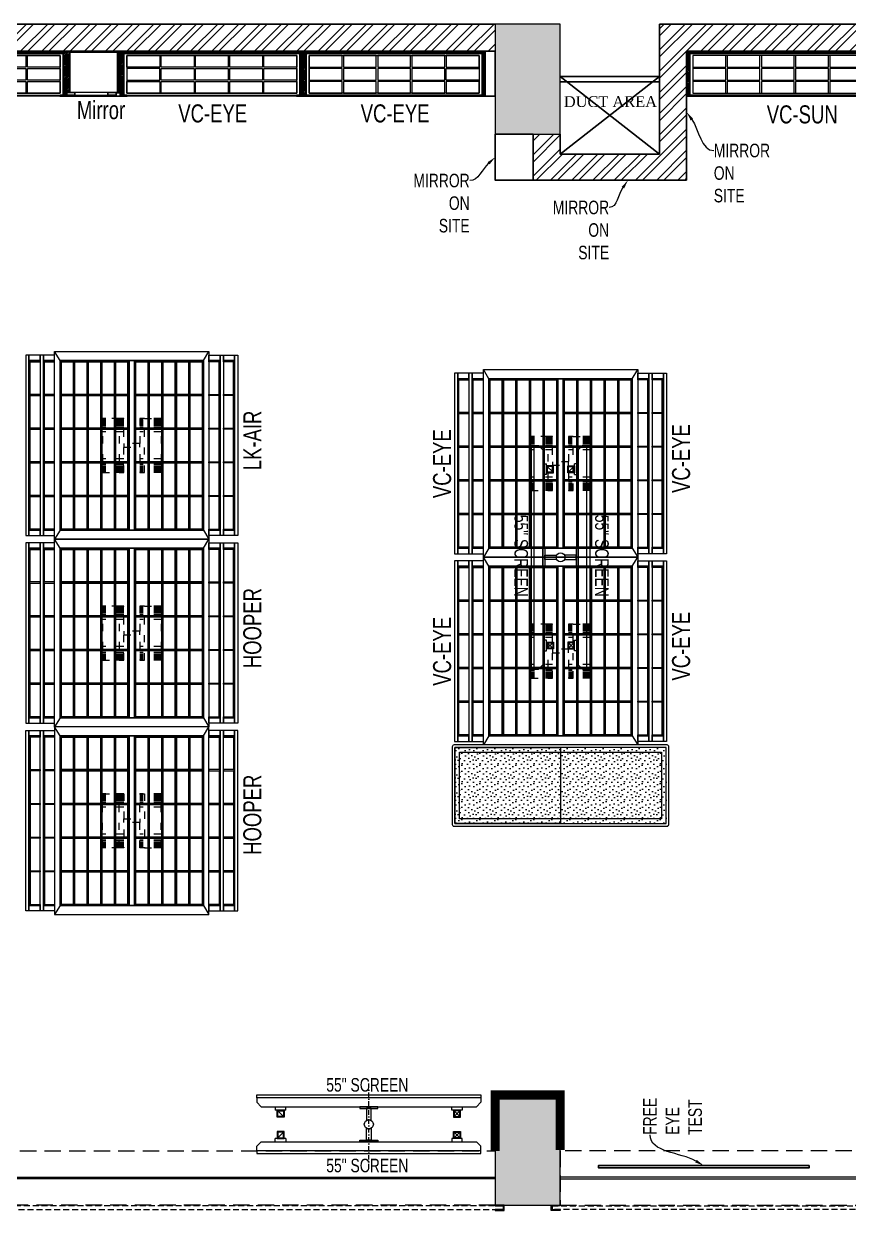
# Model space of a CAD drawing. Header units: feet. Extents: x 2660548 to 2676088, y -6058813 to -6047508.
# Drawn here: x 2666944 to 2671512, y -6054196 to -6047508 of the extents above; entities that cross this region are included whole.
import ezdxf
from ezdxf import colors
from ezdxf.entities.mleader import LeaderData, LeaderLine
from ezdxf.math import Vec2, Vec3

# ---------------------------------------------------------------- set-up
doc = ezdxf.new("R2010")
doc.units = ezdxf.units.FT
doc.header["$LTSCALE"] = 33
doc.header["$MEASUREMENT"] = 0
for name, pattern in [('a_p6_plan_L18$0$HIDDEN', [0.375, 0.25, -0.125]), ('ACAD_ISO03W100', [30, 12, -18]), ('DASHDOT2', [0.5, 0.25, -0.125, 0, -0.125]), ('HIDDEN2', [4.7625, 3.175, -1.5875]), ('HIDDENX2', [0.75, 0.5, -0.25])]:
    doc.linetypes.add(name, pattern=pattern)
for name, color, linetype, lineweight in [('A-shutter', 8, 'Continuous', 18), ('beam', 90, 'Continuous', 9), ('Column', 243, 'Continuous', 9), ('column hatch', 5, 'Continuous', 0), ('Glass-FrontGlazing', 150, 'Continuous', 20), ('LENS-DIM', 252, 'Continuous', 5), ('LENS-HATCH', 251, 'Continuous', 5), ('LENS-PARTITION', 21, 'Continuous', 25), ('LENS-TEXT', 31, 'Continuous', 5), ('LENS_DIMENSION', 193, 'Continuous', 0), ('LENS_TEXT', 31, 'Continuous', 5), ('LK-EQPMT', 3, 'Continuous', 18), ('LK-FF&E FLOOR', 1, 'Continuous', 9), ('LK-FF&E WALL', 1, 'Continuous', 9), ('LK-IT', 3, 'Continuous', 18), ('LK-MIRROR', 133, 'Continuous', 13), ('LN-ELEVATION-1', 81, 'Continuous', 25), ('LN-ELEVATION-2', 103, 'Continuous', 20), ('LN-ELEVATION-3', 125, 'Continuous', 18), ('LN-ELEVATION-4', 145, 'Continuous', 13), ('LN-ELEVATION-5', 167, 'Continuous', 5), ('LN-HATCH', 251, 'Continuous', 0), ('PLANO-TXT', 252, 'Continuous', 5), ('rolling shutter', 1, 'Continuous', 5)]:
    doc.layers.add(name, color=color, linetype=linetype, lineweight=lineweight)
doc.layers.add('A-WALL', color=1, linetype='Continuous')
doc.styles.add('LK TXT', font='GILC____.TTF', dxfattribs={"height": 100})
doc.styles.get("Standard").update_dxf_attribs({"font": 'GILC____.TTF'})
pattern_1 = [(45, (7858054.0837, 3504049.203), (-4.4901280605, 4.4901280605), [])]
pattern_2 = [(45, (7858558.917, 3503823.203), (-4.4901280605, 4.4901280605), [])]

# ---------------------------------------------------------------- blocks, each defined once
blk = doc.blocks.new('VC HD 1200')
at = {"layer": 'LN-HATCH', "ltscale": 0.5}
h = blk.add_hatch(dxfattribs=at)
h.set_pattern_fill('ANSI31', color=256, scale=2)
h.set_pattern_definition([(45, (3760859.753, 1795248.936), (-4.490128061, 4.490128061), [])])
h.paths.add_polyline_path([(-1200, 250), (-1200, 60), (-1194, 60), (-1194, 50), (-1200, 50), (-1200, 6), (-1182, 6), (-1182, 250)])
h = blk.add_hatch(dxfattribs=at)
h.set_pattern_fill('ANSI31', color=256, scale=2)
h.set_pattern_definition(pattern_1)
h.paths.add_polyline_path([(0, 250), (0, 60), (-6, 60), (-6, 50), (0, 50), (0, 6), (-18, 6), (-18, 250)])
h = blk.add_hatch(dxfattribs=at)
h.set_pattern_fill('ANSI31', color=256, scale=2)
h.set_pattern_definition([(45, (7858047.0837, 3504049.203), (-4.4901280605, 4.4901280605), [])])
h.paths.add_polyline_path([(-1165, 6), (-1165, 0), (-1200, 0), (-1200, 6)])
h = blk.add_hatch(dxfattribs=at)
h.set_pattern_fill('ANSI31', color=256, scale=2)
h.set_pattern_definition(pattern_1)
h.paths.add_polyline_path([(-28, 6), (-28, 0), (0, 0), (0, 6)])
at = {"layer": 'LN-ELEVATION-1', "ltscale": 0.5}
for points in [[(-1200, 250), (-1200, 60), (-1194, 60), (-1194, 50), (-1200, 50), (-1200, 6), (-1182, 6), (-1182, 250)], [(-18, 238), (-1182, 238), (-1182, 244), (-18, 244)], [(0, 250), (0, 60), (-6, 60), (-6, 50), (0, 50), (0, 6), (-18, 6), (-18, 250)], [(-1165, 6), (-1165, 0), (-1200, 0), (-1200, 6)], [(-35, 6), (-35, 0), (0, 0), (0, 6)]]:
    blk.add_lwpolyline(points, close=True, dxfattribs=at)
at = {"layer": 'LN-ELEVATION-3', "ltscale": 0.5}
for p, q in [((-1182, 250), (-18, 250)), ((-1165, 6), (-35, 6)), ((-35, 0), (-1165, 0))]:
    blk.add_line(p, q, dxfattribs=at)
for points in [[(-1165, 226), (-35, 226), (-35, 18), (-1165, 18)], [(-1165, 226), (-983.3, 226), (-983.3, 162), (-1165, 162)], [(-975.3, 226), (-793.7, 226), (-793.7, 162), (-975.3, 162)], [(-785.7, 226), (-604, 226), (-604, 162), (-785.7, 162)], [(-596, 226), (-414.3, 226), (-414.3, 162), (-596, 162)], [(-406.3, 226), (-224.7, 226), (-224.7, 162), (-406.3, 162)], [(-216.7, 226), (-35, 226), (-35, 162), (-216.7, 162)], [(-1165, 90), (-983.3, 90), (-983.3, 154), (-1165, 154)], [(-975.3, 154), (-793.7, 154), (-793.7, 90), (-975.3, 90)], [(-785.7, 154), (-604, 154), (-604, 90), (-785.7, 90)], [(-596, 154), (-414.3, 154), (-414.3, 90), (-596, 90)], [(-406.3, 154), (-224.7, 154), (-224.7, 90), (-406.3, 90)], [(-216.7, 154), (-35, 154), (-35, 90), (-216.7, 90)], [(-1165, 82), (-983.3, 82), (-983.3, 18), (-1165, 18)], [(-975.3, 82), (-793.7, 82), (-793.7, 18), (-975.3, 18)], [(-785.7, 82), (-604, 82), (-604, 18), (-785.7, 18)], [(-596, 82), (-414.3, 82), (-414.3, 18), (-596, 18)], [(-406.3, 82), (-224.7, 82), (-224.7, 18), (-406.3, 18)], [(-216.7, 82), (-35, 82), (-35, 18), (-216.7, 18)]]:
    blk.add_lwpolyline(points, close=True, dxfattribs=at)
blk = doc.blocks.new('VC HD 1010')
at = {"layer": 'LN-HATCH', "ltscale": 0.5}
h = blk.add_hatch(dxfattribs=at)
h.set_pattern_fill('ANSI31', color=256, scale=2)
h.set_pattern_definition([(45, (3761554.586, 1795022.936), (-4.490128061, 4.490128061), [])])
h.paths.add_polyline_path([(-505.2, 24), (-505.2, -166), (-499.2, -166), (-499.2, -176), (-505.2, -176), (-505.2, -220), (-487.2, -220), (-487.2, 24)])
h = blk.add_hatch(dxfattribs=at)
h.set_pattern_fill('ANSI31', color=256, scale=2)
h.set_pattern_definition(pattern_2)
h.paths.add_polyline_path([(504.8, 24), (504.8, -166), (498.8, -166), (498.8, -176), (504.8, -176), (504.8, -220), (486.8, -220), (486.8, 24)])
h = blk.add_hatch(dxfattribs=at)
h.set_pattern_fill('ANSI31', color=256, scale=2)
h.set_pattern_definition([(45, (7858741.917, 3503823.203), (-4.4901280605, 4.4901280605), [])])
h.paths.add_polyline_path([(-470.2, -220), (-470.2, -226), (-505.2, -226), (-505.2, -220)])
h = blk.add_hatch(dxfattribs=at)
h.set_pattern_fill('ANSI31', color=256, scale=2)
h.set_pattern_definition(pattern_2)
h.paths.add_polyline_path([(476.8, -220), (476.8, -226), (511.8, -226), (511.8, -220)])
at = {"layer": 'LN-ELEVATION-1', "ltscale": 0.5}
for points in [[(-505.2, 24), (-505.2, -166), (-499.2, -166), (-499.2, -176), (-505.2, -176), (-505.2, -220), (-487.2, -220), (-487.2, 24)], [(486.8, 12), (-487.2, 12), (-487.2, 18), (486.8, 18)], [(504.8, 24), (504.8, -166), (498.8, -166), (498.8, -176), (504.8, -176), (504.8, -220), (486.8, -220), (486.8, 24)], [(-470.2, -220), (-470.2, -226), (-505.2, -226), (-505.2, -220)], [(469.8, -220), (469.8, -226), (504.8, -226), (504.8, -220)]]:
    blk.add_lwpolyline(points, close=True, dxfattribs=at)
at = {"layer": 'LN-ELEVATION-2', "ltscale": 0.5}
blk.add_lwpolyline([(470.2, 0), (-470.2, 0), (-470.2, -208), (470.2, -208)], close=True, dxfattribs=at)
at = {"layer": 'LN-ELEVATION-3', "ltscale": 0.5}
for p, q in [((-487.2, 24), (486.8, 24)), ((-470.2, -220), (469.8, -220)), ((469.8, -226), (-470.2, -226))]:
    blk.add_line(p, q, dxfattribs=at)
for points in [[(-470.2, 0), (-288.5, 0), (-288.5, -64), (-470.2, -64)], [(-280.5, 0), (-98.8, 0), (-98.8, -64), (-280.5, -64)], [(-90.8, 0), (90.8, 0), (90.8, -64), (-90.8, -64)], [(98.8, 0), (280.5, 0), (280.5, -64), (98.8, -64)], [(288.5, 0), (470.2, 0), (470.2, -64), (288.5, -64)], [(-470.2, -136), (-288.5, -136), (-288.5, -72), (-470.2, -72)], [(-280.5, -72), (-98.8, -72), (-98.8, -136), (-280.5, -136)], [(-90.8, -72), (90.8, -72), (90.8, -136), (-90.8, -136)], [(98.8, -72), (280.5, -72), (280.5, -136), (98.8, -136)], [(288.5, -72), (470.2, -72), (470.2, -136), (288.5, -136)], [(-470.2, -144), (-288.5, -144), (-288.5, -208), (-470.2, -208)], [(-280.5, -144), (-98.8, -144), (-98.8, -208), (-280.5, -208)], [(-90.8, -144), (90.8, -144), (90.8, -208), (-90.8, -208)], [(98.8, -144), (280.5, -144), (280.5, -208), (98.8, -208)], [(288.5, -144), (470.2, -144), (470.2, -208), (288.5, -208)]]:
    blk.add_lwpolyline(points, close=True, dxfattribs=at)
blk = doc.blocks.new('MIRROR')
at = {"layer": 'LN-HATCH', "ltscale": 0.5}
h = blk.add_hatch(dxfattribs=at)
h.set_pattern_fill('ANSI31', color=256, scale=2)
h.set_pattern_definition([(45, (4060433.7416, 1708720.787), (-4.4901280605, 4.4901280605), [])])
h.paths.add_polyline_path([(212.9, 101.3), (230.9, 101.3), (230.9, -127.7), (212.9, -127.7)])
h.paths.add_polyline_path([(230.9, 95.3), (494.9, 95.3), (494.9, 101.3), (230.9, 101.3)])
h.paths.add_polyline_path([(512.9, 101.3), (494.9, 101.3), (494.9, -127.7), (512.9, -127.7)])
at = {"layer": 'Defpoints'}
blk.add_lwpolyline([(512.9, 101.3), (212.9, 101.3), (212.9, -148.7), (512.9, -148.7)], close=True, dxfattribs=at)
at = {"layer": 'LN-ELEVATION-1'}
for points in [[(212.9, 101.3), (230.9, 101.3), (230.9, -127.7), (212.9, -127.7)], [(230.9, 95.3), (494.9, 95.3), (494.9, 101.3), (230.9, 101.3)], [(512.9, 101.3), (494.9, 101.3), (494.9, -127.7), (512.9, -127.7)], [(259.9, -141.7), (259.9, -127.7), (214.9, -127.7), (214.9, -148.7), (223.9, -148.7), (223.9, -147.2), (216.4, -147.2), (216.4, -141.7)], [(442.9, -141.7), (442.9, -127.7), (487.9, -127.7), (487.9, -148.7), (478.9, -148.7), (478.9, -147.2), (486.4, -147.2), (486.4, -141.7)], [(504.9, -148.7), (504.9, -147.2), (509.4, -147.2), (509.4, -129.2), (487.9, -129.2), (487.9, -127.7), (510.9, -127.7), (510.9, -148.7)]]:
    blk.add_lwpolyline(points, close=True, dxfattribs=at)
at = {"layer": 'LN-ELEVATION-2'}
blk.add_lwpolyline([(259.9, -141.7), (442.9, -141.7), (442.9, -127.7), (259.9, -127.7)], close=True, dxfattribs=at)
at = {"layer": 'LN-ELEVATION-2', "color": 4, "lineweight": 0}
blk.add_lwpolyline([(216.4, -141.7), (486.4, -141.7), (486.4, -147.2), (216.4, -147.2)], close=True, dxfattribs=at)
at = {"layer": 'LN-ELEVATION-4', "ltscale": 0.5}
blk.add_line((478.9, -148.7), (223.9, -148.7), dxfattribs=at)
blk = doc.blocks.new('*U48')
at = {"layer": 'A-shutter', "color": 5, "ltscale": 10}
for points in [[(41036291, -1561539.2), (41036291, -1561544.2), (41036246, -1561544.2), (41036246, -1561564.2), (41036291, -1561564.2), (41036291, -1561569.2), (41036241, -1561569.2), (41036241, -1561539.2)], [(41040421, -1561539.2), (41040421, -1561544.2), (41040466, -1561544.2), (41040466, -1561564.2), (41040421, -1561564.2), (41040421, -1561569.2), (41040471, -1561569.2), (41040471, -1561539.2)]]:
    blk.add_lwpolyline(points, close=True, dxfattribs=at)
at = {"layer": 'A-shutter', "color": 5, "linetype": 'HIDDENX2', "ltscale": 2}
blk.add_lwpolyline([(41036246, -1561544.2), (41036246, -1561564.2), (41040466, -1561564.2), (41040466, -1561544.2)], close=True, dxfattribs=at)
blk = doc.blocks.new('*U49')
at = {"layer": 'A-shutter', "color": 5, "ltscale": 10}
for points in [[(41036356, -1561539.2), (41036356, -1561544.2), (41036311, -1561544.2), (41036311, -1561564.2), (41036356, -1561564.2), (41036356, -1561569.2), (41036306, -1561569.2), (41036306, -1561539.2)], [(41040421, -1561539.2), (41040421, -1561544.2), (41040466, -1561544.2), (41040466, -1561564.2), (41040421, -1561564.2), (41040421, -1561569.2), (41040471, -1561569.2), (41040471, -1561539.2)]]:
    blk.add_lwpolyline(points, close=True, dxfattribs=at)
at = {"layer": 'A-shutter', "color": 5, "linetype": 'HIDDENX2', "ltscale": 2}
blk.add_lwpolyline([(41036311, -1561544.2), (41036311, -1561564.2), (41040466, -1561564.2), (41040466, -1561544.2)], close=True, dxfattribs=at)
blk = doc.blocks.new('A$C51b338a8')
at = {"layer": 'column hatch'}
h = blk.add_hatch(color=8, dxfattribs=at)
h.dxf.hatch_style = 1
h.paths.add_polyline_path([(360, 11305), (0, 11305), (0, 10695), (360, 10695)])
h.paths.add_polyline_path([(360, 5370), (0, 5370), (0, 4760), (360, 4760)])
h.paths.add_polyline_path([(4840, 5370), (4480, 5370), (4480, 4760), (4840, 4760)])
h.paths.add_polyline_path([(9330, 5370), (8970, 5370), (8970, 4760), (9330, 4760)])
h.paths.add_polyline_path([(13755, 5370), (13395, 5370), (13395, 4760), (13755, 4760)])
h.paths.add_polyline_path([(13755, 11305), (13395, 11305), (13395, 10695), (13755, 10695)])
h.paths.add_polyline_path([(9330, 11305), (8970, 11305), (8970, 10695), (9330, 10695)])
h.paths.add_polyline_path([(4840, 11305), (4480, 11305), (4480, 10695), (4840, 10695)])
at = {"layer": 'LN-HATCH'}
h = blk.add_hatch(dxfattribs=at)
h.set_pattern_fill('ANSI32', color=256, scale=222)
h.set_pattern_definition([(45, (15505, 0), (-58.86664, 58.86664), []), (45, (15544.244, 0), (-58.86664, 58.86664), [])])
h.paths.add_polyline_path([(15255, 3530), (15255, 3280), (15505, 3280), (15505, 11305), (15355, 11305), (15355, 10030), (15255, 10030), (15255, 9780), (15355, 9780), (15355, 6780), (15255, 6780), (15255, 6530), (15355, 6530), (15355, 3530)])
h.paths.add_polyline_path([(13605, 10695), (13605, 5370), (13755, 5370), (13755, 10695)])
h.paths.add_polyline_path([(13395, 11155), (13395, 11305), (9880, 11305), (9880, 10585), (9330, 10585), (9330, 10695), (9180, 10695), (9180, 10440), (10030, 10440), (10030, 11155)])
h.paths.add_polyline_path([(170, 10695), (20, 10695), (20, 5370), (170, 5370)])
h.paths.add_polyline_path([(3735, 10440), (5585, 10440), (5585, 11155), (8970, 11155), (8970, 11305), (5435, 11305), (5435, 10585), (4840, 10585), (4840, 10695), (4480, 10695), (4480, 10585), (3885, 10585), (3885, 11305), (360, 11305), (360, 11155), (3735, 11155)])
at = {"layer": 'A-WALL'}
for p, q in [((5435, 11305), (8970, 11305)), ((9880, 11305), (9880, 10585)), ((9880, 11305), (13395, 11305)), ((5585, 11155), (8970, 11155)), ((10030, 10440), (10030, 11155)), ((10030, 11155), (13395, 11155)), ((9880, 11015), (9330, 11015)), ((9880, 11015), (9330, 10585)), ((9330, 11015), (9880, 10585)), ((9330, 10985), (9880, 10985)), ((9180, 10695), (9180, 10440)), ((9330, 10695), (9330, 10585)), ((9880, 10585), (9330, 10585)), ((9180, 10440), (10030, 10440))]:
    blk.add_line(p, q, dxfattribs=at)
at = {"layer": 'beam', "linetype": 'a_p6_plan_L18$0$HIDDEN', "lineweight": 5, "ltscale": 11}
for points in [[(8970, 4760), (4840, 4760), (4840, 5060), (8970, 5060)], [(9330, 4760), (13395, 4760), (13395, 5060), (9330, 5060)]]:
    blk.add_lwpolyline(points, close=True, dxfattribs=at)
at = {"layer": 'Column'}
for points in [[(8970, 10695), (9330, 10695), (9330, 11305), (8970, 11305)], [(8970, 4760), (9330, 4760), (9330, 5370), (8970, 5370)]]:
    blk.add_lwpolyline(points, close=True, dxfattribs=at)
at = {"layer": 'rolling shutter', "color": 2}
blk.add_blockref('*U48', (-41031451, 1566299.2), dxfattribs=at)
at = {"layer": 'rolling shutter', "color": 2, "xscale": -1}
blk.add_blockref('*U49', (41049751, 1566299.2), dxfattribs=at)
at = {"layer": 'A-WALL', "insert": (9608, 10905.7, 2195.2), "char_height": 60, "width": 516.557, "attachment_point": 2}
blk.add_mtext('{\\fBookman Old Style|b0|i0|c0|p18;DUCT AREA}', dxfattribs=at)
blk = doc.blocks.new('55INCH')
at = {"layer": 'LK-EQPMT', "ltscale": 12}
for p, q in [((2111558.8, 1135690.5), (2111583.2, 1135690.5)), ((2111583.2, 1135690.5), (2111607.7, 1135666)), ((2111607.7, 1134473.9), (2111607.7, 1135666)), ((2111607.7, 1135587.9), (2111627.2, 1135587.9)), ((2111627.2, 1135587.9), (2111627.2, 1135529.3)), ((2111627.2, 1135529.3), (2111607.7, 1135529.3)), ((2111627.2, 1134610.6), (2111607.7, 1134610.6)), ((2111627.2, 1134610.6), (2111627.2, 1134552)), ((2111607.7, 1134552), (2111627.2, 1134552)), ((2111558.8, 1134449.5), (2111583.2, 1134449.5)), ((2111583.2, 1134449.5), (2111607.7, 1134473.9))]:
    blk.add_line(p, q, dxfattribs=at)
at = {"layer": 'LK-EQPMT'}
for p, q in [((2111661.6, 1135543.3), (2111631, 1135573.9)), ((2111661.6, 1135573.9), (2111631, 1135543.3)), ((2111661.6, 1134597.1), (2111631, 1134566.5))]:
    blk.add_line(p, q, dxfattribs=at)
at = {"layer": 'LK-EQPMT', "ltscale": 12}
blk.add_lwpolyline([(2111542.6, 1135690.5), (2111558.8, 1135690.5), (2111558.8, 1134449.5), (2111542.6, 1134449.5)], close=True, dxfattribs=at)
at = {"layer": 'LK-EQPMT'}
for points in [[(2111627.2, 1135577.7), (2111627.2, 1135539.5), (2111665.4, 1135539.5), (2111665.4, 1135577.7)], [(2111631, 1135573.9), (2111631, 1135543.3), (2111661.6, 1135543.3), (2111661.6, 1135573.9)], [(2111627.2, 1134562.7), (2111627.2, 1134600.9), (2111665.4, 1134600.9), (2111665.4, 1134562.7)], [(2111631, 1134566.5), (2111631, 1134597.1), (2111661.6, 1134597.1), (2111661.6, 1134566.5)]]:
    blk.add_lwpolyline(points, close=True, dxfattribs=at)
blk = doc.blocks.new('ffgd')
at = {"layer": 'LN-ELEVATION-4', "linetype": 'ACAD_ISO03W100', "ltscale": 0.1}
blk.add_lwpolyline([(0, 47.3), (0, -41.5), (-20, -41.5), (-20, 47.3)], close=True, dxfattribs=at)
at = {"layer": 'LN-ELEVATION-5', "linetype": 'ACAD_ISO03W100', "ltscale": 0.1}
for p, q in [((-159.9, 165.7), (-159.9, 47.3)), ((-159.7, 165.7), (-159.7, 47.3)), ((-159.4, 165.7), (-159.4, 47.3)), ((-159, 165.7), (-159, 47.3)), ((-158.5, 165.7), (-158.5, 47.3)), ((-157.9, 165.7), (-157.9, 47.3)), ((-157.1, 165.7), (-157.1, 47.3)), ((-156.1, 165.7), (-156.1, 47.3)), ((-154.1, 165.7), (-154.1, 47.3)), ((-151.1, 165.7), (-151.1, 47.3)), ((-146.1, 165.7), (-146.1, 47.3)), ((-141.1, 165.7), (-141.1, 47.3)), ((-135.1, 165.7), (-135.1, 47.3)), ((-128.1, 165.7), (-128.1, 47.3)), ((-120.1, 165.7), (-120.1, 47.3)), ((-111.1, 165.7), (-111.1, 47.3)), ((-102.1, 165.7), (-102.1, 47.3)), ((-85, 165.7), (-85, 47.3)), ((65, 165.7), (65, 47.3)), ((82.1, 165.7), (82.1, 47.3)), ((91.1, 165.7), (91.1, 47.3)), ((100.1, 165.7), (100.1, 47.3)), ((108.1, 165.7), (108.1, 47.3)), ((115.1, 165.7), (115.1, 47.3)), ((121.1, 165.7), (121.1, 47.3)), ((126.1, 165.7), (126.1, 47.3)), ((131.1, 165.7), (131.1, 47.3)), ((134.1, 165.7), (134.1, 47.3)), ((136.1, 165.7), (136.1, 47.3)), ((137.1, 165.7), (137.1, 47.3)), ((137.9, 165.7), (137.9, 47.3)), ((138.5, 165.7), (138.5, 47.3)), ((139, 165.7), (139, 47.3)), ((139.4, 165.7), (139.4, 47.3)), ((139.7, 165.7), (139.7, 47.3)), ((139.9, 165.7), (139.9, 47.3)), ((-159.9, -41.5), (-159.9, -159.9)), ((-159.7, -41.5), (-159.7, -159.9)), ((-159.4, -41.5), (-159.4, -159.9)), ((-159, -41.5), (-159, -159.9)), ((-158.5, -41.5), (-158.5, -159.9)), ((-157.9, -41.5), (-157.9, -159.9)), ((-157.1, -41.5), (-157.1, -159.9)), ((-156.1, -41.5), (-156.1, -159.9)), ((-154.1, -41.5), (-154.1, -159.9)), ((-151.1, -41.5), (-151.1, -159.9)), ((-146.1, -41.5), (-146.1, -159.9)), ((-141.1, -41.5), (-141.1, -159.9)), ((-135.1, -41.5), (-135.1, -159.9)), ((-128.1, -41.5), (-128.1, -159.9)), ((-120.1, -41.5), (-120.1, -159.9)), ((-111.1, -41.5), (-111.1, -159.9)), ((-102.1, -41.5), (-102.1, -159.9)), ((-85, -41.5), (-85, -159.9)), ((65, -41.5), (65, -159.9)), ((82.1, -41.5), (82.1, -159.9)), ((91.1, -41.5), (91.1, -159.9)), ((100.1, -41.5), (100.1, -159.9)), ((108.1, -41.5), (108.1, -159.9)), ((115.1, -41.5), (115.1, -159.9)), ((121.1, -41.5), (121.1, -159.9)), ((126.1, -41.5), (126.1, -159.9)), ((131.1, -41.5), (131.1, -159.9)), ((134.1, -41.5), (134.1, -159.9)), ((136.1, -41.5), (136.1, -159.9)), ((137.1, -41.5), (137.1, -159.9)), ((137.9, -41.5), (137.9, -159.9)), ((138.5, -41.5), (138.5, -159.9)), ((139, -41.5), (139, -159.9)), ((139.4, -41.5), (139.4, -159.9)), ((139.7, -41.5), (139.7, -159.9)), ((139.9, -41.5), (139.9, -159.9))]:
    blk.add_line(p, q, dxfattribs=at)
for points in [[(140, 73), (140, 165.7), (-160, 165.7), (-160, 73)], [(140, -67.1), (140, -159.9), (-160, -159.9), (-160, -67.1)]]:
    blk.add_lwpolyline(points, dxfattribs=at)
for points in [[(140, 73), (140, 47.3), (-160, 47.3), (-160, 73)], [(140, -41.5), (140, -67.1), (-160, -67.1), (-160, -41.5)]]:
    blk.add_lwpolyline(points, close=True, dxfattribs=at)
blk = doc.blocks.new('EURO 1040 x 1175')
at = {"layer": 'LN-ELEVATION-1'}
for points in [[(-470, -327.4), (470, -327.4), (470, 467.6), (-470, 467.6)], [(-470, 85.1), (470, 85.1), (470, 467.6), (-470, 467.6)], [(-283.2, 85.1), (-277.2, 85.1), (-277.2, 467.6), (-283.2, 467.6)], [(-96.4, 85.1), (-90.4, 85.1), (-90.4, 467.6), (-96.4, 467.6)], [(90.4, 85.1), (96.4, 85.1), (96.4, 467.6), (90.4, 467.6)], [(277.2, 85.1), (283.2, 85.1), (283.2, 467.6), (277.2, 467.6)], [(-470, 386.6), (-283.2, 386.6), (-283.2, 392.6), (-470, 392.6)], [(-277.2, 386.6), (-96.4, 386.6), (-96.4, 392.6), (-277.2, 392.6)], [(-90.4, 386.6), (90.4, 386.6), (90.4, 392.6), (-90.4, 392.6)], [(96.4, 386.6), (277.2, 386.6), (277.2, 392.6), (96.4, 392.6)], [(283.2, 386.6), (470, 386.6), (470, 392.6), (283.2, 392.6)], [(-470, 311.2), (-283.2, 311.2), (-283.2, 317.2), (-470, 317.2)], [(-277.2, 311.2), (-96.4, 311.2), (-96.4, 317.2), (-277.2, 317.2)], [(-90.4, 311.2), (90.4, 311.2), (90.4, 317.2), (-90.4, 317.2)], [(96.4, 311.2), (277.2, 311.2), (277.2, 317.2), (96.4, 317.2)], [(283.2, 311.2), (470, 311.2), (470, 317.2), (283.2, 317.2)], [(-470, 235.8), (-283.2, 235.8), (-283.2, 241.8), (-470, 241.8)], [(-277.2, 235.8), (-96.4, 235.8), (-96.4, 241.8), (-277.2, 241.8)], [(-90.4, 235.8), (90.4, 235.8), (90.4, 241.8), (-90.4, 241.8)], [(96.4, 235.8), (277.2, 235.8), (277.2, 241.8), (96.4, 241.8)], [(283.2, 235.8), (470, 235.8), (470, 241.8), (283.2, 241.8)], [(-470, 160.4), (-283.2, 160.4), (-283.2, 166.4), (-470, 166.4)], [(-277.2, 160.4), (-96.4, 160.4), (-96.4, 166.4), (-277.2, 166.4)], [(-90.4, 160.4), (90.4, 160.4), (90.4, 166.4), (-90.4, 166.4)], [(96.4, 160.4), (277.2, 160.4), (277.2, 166.4), (96.4, 166.4)], [(283.2, 160.4), (470, 160.4), (470, 166.4), (283.2, 166.4)], [(-470, 85.1), (470, 85.1), (470, 55.1), (-470, 55.1)], [(-470, 55.1), (470, 55.1), (470, -327.4), (-470, -327.4)], [(-283.2, 55.1), (-277.2, 55.1), (-277.2, -327.4), (-283.2, -327.4)], [(-96.4, 55.1), (-90.4, 55.1), (-90.4, -327.4), (-96.4, -327.4)], [(90.4, 55.1), (96.4, 55.1), (96.4, -327.4), (90.4, -327.4)], [(277.2, 55.1), (283.2, 55.1), (283.2, -327.4), (277.2, -327.4)], [(-470, -20.3), (-283.2, -20.3), (-283.2, -26.3), (-470, -26.3)], [(-277.2, -20.3), (-96.4, -20.3), (-96.4, -26.3), (-277.2, -26.3)], [(-90.4, -20.3), (90.4, -20.3), (90.4, -26.3), (-90.4, -26.3)], [(96.4, -20.3), (277.2, -20.3), (277.2, -26.3), (96.4, -26.3)], [(283.2, -20.3), (470, -20.3), (470, -26.3), (283.2, -26.3)], [(-470, -95.7), (-283.2, -95.7), (-283.2, -101.7), (-470, -101.7)], [(-277.2, -95.7), (-96.4, -95.7), (-96.4, -101.7), (-277.2, -101.7)], [(-90.4, -95.7), (90.4, -95.7), (90.4, -101.7), (-90.4, -101.7)], [(96.4, -95.7), (277.2, -95.7), (277.2, -101.7), (96.4, -101.7)], [(283.2, -95.7), (470, -95.7), (470, -101.7), (283.2, -101.7)], [(-470, -171.1), (-283.2, -171.1), (-283.2, -177.1), (-470, -177.1)], [(-277.2, -171.1), (-96.4, -171.1), (-96.4, -177.1), (-277.2, -177.1)], [(-90.4, -171.1), (90.4, -171.1), (90.4, -177.1), (-90.4, -177.1)], [(96.4, -171.1), (277.2, -171.1), (277.2, -177.1), (96.4, -177.1)], [(283.2, -171.1), (470, -171.1), (470, -177.1), (283.2, -177.1)], [(-470, -246.4), (-283.2, -246.4), (-283.2, -252.4), (-470, -252.4)], [(-277.2, -246.4), (-96.4, -246.4), (-96.4, -252.4), (-277.2, -252.4)], [(-90.4, -246.4), (90.4, -246.4), (90.4, -252.4), (-90.4, -252.4)], [(96.4, -246.4), (277.2, -246.4), (277.2, -252.4), (96.4, -252.4)], [(283.2, -246.4), (470, -246.4), (470, -252.4), (283.2, -252.4)]]:
    blk.add_lwpolyline(points, close=True, dxfattribs=at)
for points in [[(-283.2, 461.6), (-464, 461.6), (-464, 317.2)], [(-96.4, 461.6), (-277.2, 461.6)], [(90.4, 461.6), (-90.4, 461.6)], [(277.2, 461.6), (96.4, 461.6)], [(464, 317.2), (464, 461.6), (283.2, 461.6)], [(-464, 311.2), (-464, 241.8)], [(464, 241.8), (464, 311.2)], [(-464, 235.8), (-464, 166.4)], [(464, 166.4), (464, 235.8)], [(-464, 160.4), (-464, 91.1), (-283.2, 91.1)], [(283.2, 91.1), (464, 91.1), (464, 160.4)], [(-277.2, 91.1), (-96.4, 91.1)], [(-90.4, 91.1), (90.4, 91.1)], [(96.4, 91.1), (277.2, 91.1)], [(-464, -20.3), (-464, 49.1), (-283.2, 49.1)], [(-277.2, 49.1), (-96.4, 49.1)], [(-90.4, 49.1), (90.4, 49.1)], [(96.4, 49.1), (277.2, 49.1)], [(283.2, 49.1), (464, 49.1), (464, -20.3)], [(-464, -95.7), (-464, -26.3)], [(464, -26.3), (464, -95.7)], [(-464, -171.1), (-464, -101.7)], [(464, -101.7), (464, -171.1)], [(-283.2, -321.4), (-464, -321.4), (-464, -177.1)], [(464, -177.1), (464, -321.4), (283.2, -321.4)], [(-96.4, -321.4), (-277.2, -321.4)], [(90.4, -321.4), (-90.4, -321.4)], [(277.2, -321.4), (96.4, -321.4)]]:
    blk.add_lwpolyline(points, dxfattribs=at)
at = {"layer": 'LN-ELEVATION-2'}
blk.add_lwpolyline([(-520, -357.4), (520, -357.4), (520, 497.6), (-520, 497.6)], close=True, dxfattribs=at)
for points in [[(-470, 467.6), (-520, 497.6)], [(470, 467.6), (520, 497.6)], [(-470, -327.4), (-520, -357.4)], [(470, -327.4), (520, -357.4)]]:
    blk.add_lwpolyline(points, dxfattribs=at)
at = {"layer": 'LN-ELEVATION-3'}
for points in [[(-500, 559.6), (500, 559.6), (500, 577.6), (-500, 577.6)], [(-500, 497.6), (-470, 497.6), (-470, 559.6), (-500, 559.6)], [(470, 497.6), (500, 497.6), (500, 559.6), (470, 559.6)], [(-500, -357.4), (-470, -357.4), (-470, -419.4), (-500, -419.4)], [(470, -357.4), (500, -357.4), (500, -419.4), (470, -419.4)], [(-500, -419.4), (500, -419.4), (500, -437.4), (-500, -437.4)]]:
    blk.add_lwpolyline(points, close=True, dxfattribs=at)
at = {"layer": 'LN-ELEVATION-4'}
for points in [[(-500, 639.6), (500, 639.6), (500, 657.6), (-500, 657.6)], [(-500, 577.6), (-470, 577.6), (-470, 639.6), (-500, 639.6)], [(470, 577.6), (500, 577.6), (500, 639.6), (470, 639.6)], [(-470, 497.6), (-464, 497.6), (-464, 559.6), (-470, 559.6)], [(-464, 553.6), (-283.2, 553.6), (-283.2, 559.6), (-464, 559.6)], [(-283.2, 497.6), (-277.2, 497.6), (-277.2, 559.6), (-283.2, 559.6)], [(-277.2, 553.6), (-96.4, 553.6), (-96.4, 559.6), (-277.2, 559.6)], [(-96.4, 497.6), (-90.4, 497.6), (-90.4, 559.6), (-96.4, 559.6)], [(-90.4, 553.6), (90.4, 553.6), (90.4, 559.6), (-90.4, 559.6)], [(90.4, 497.6), (96.4, 497.6), (96.4, 559.6), (90.4, 559.6)], [(96.4, 553.6), (277.2, 553.6), (277.2, 559.6), (96.4, 559.6)], [(277.2, 497.6), (283.2, 497.6), (283.2, 559.6), (277.2, 559.6)], [(283.2, 553.6), (464, 553.6), (464, 559.6), (283.2, 559.6)], [(464, 497.6), (470, 497.6), (470, 559.6), (464, 559.6)], [(-470, -357.4), (-464, -357.4), (-464, -419.4), (-470, -419.4)], [(-283.2, -357.4), (-277.2, -357.4), (-277.2, -419.4), (-283.2, -419.4)], [(-96.4, -357.4), (-90.4, -357.4), (-90.4, -419.4), (-96.4, -419.4)], [(90.4, -357.4), (96.4, -357.4), (96.4, -419.4), (90.4, -419.4)], [(277.2, -357.4), (283.2, -357.4), (283.2, -419.4), (277.2, -419.4)], [(464, -357.4), (470, -357.4), (470, -419.4), (464, -419.4)], [(-500, -437.4), (-470, -437.4), (-470, -499.4), (-500, -499.4)], [(-464, -413.4), (-283.2, -413.4), (-283.2, -419.4), (-464, -419.4)], [(-277.2, -413.4), (-96.4, -413.4), (-96.4, -419.4), (-277.2, -419.4)], [(-90.4, -413.4), (90.4, -413.4), (90.4, -419.4), (-90.4, -419.4)], [(96.4, -413.4), (277.2, -413.4), (277.2, -419.4), (96.4, -419.4)], [(283.2, -413.4), (464, -413.4), (464, -419.4), (283.2, -419.4)], [(470, -437.4), (500, -437.4), (500, -499.4), (470, -499.4)], [(-500, -499.4), (500, -499.4), (500, -517.4), (-500, -517.4)]]:
    blk.add_lwpolyline(points, close=True, dxfattribs=at)
at = {"layer": 'LN-ELEVATION-5'}
for points in [[(-470, 577.6), (-464, 577.6), (-464, 639.6), (-470, 639.6)], [(-464, 633.6), (-283.2, 633.6), (-283.2, 639.6), (-464, 639.6)], [(-283.2, 577.6), (-277.2, 577.6), (-277.2, 639.6), (-283.2, 639.6)], [(-277.2, 633.6), (-96.4, 633.6), (-96.4, 639.6), (-277.2, 639.6)], [(-96.4, 577.6), (-90.4, 577.6), (-90.4, 639.6), (-96.4, 639.6)], [(-90.4, 633.6), (90.4, 633.6), (90.4, 639.6), (-90.4, 639.6)], [(90.4, 577.6), (96.4, 577.6), (96.4, 639.6), (90.4, 639.6)], [(96.4, 633.6), (277.2, 633.6), (277.2, 639.6), (96.4, 639.6)], [(277.2, 577.6), (283.2, 577.6), (283.2, 639.6), (277.2, 639.6)], [(283.2, 633.6), (464, 633.6), (464, 639.6), (283.2, 639.6)], [(464, 577.6), (470, 577.6), (470, 639.6), (464, 639.6)], [(-470, -437.4), (-464, -437.4), (-464, -499.4), (-470, -499.4)], [(-283.2, -437.4), (-277.2, -437.4), (-277.2, -499.4), (-283.2, -499.4)], [(-96.4, -437.4), (-90.4, -437.4), (-90.4, -499.4), (-96.4, -499.4)], [(90.4, -437.4), (96.4, -437.4), (96.4, -499.4), (90.4, -499.4)], [(277.2, -437.4), (283.2, -437.4), (283.2, -499.4), (277.2, -499.4)], [(464, -437.4), (470, -437.4), (470, -499.4), (464, -499.4)], [(-464, -493.4), (-283.2, -493.4), (-283.2, -499.4), (-464, -499.4)], [(-277.2, -493.4), (-96.4, -493.4), (-96.4, -499.4), (-277.2, -499.4)], [(-90.4, -493.4), (90.4, -493.4), (90.4, -499.4), (-90.4, -499.4)], [(96.4, -493.4), (277.2, -493.4), (277.2, -499.4), (96.4, -499.4)], [(283.2, -493.4), (464, -493.4), (464, -499.4), (283.2, -499.4)]]:
    blk.add_lwpolyline(points, close=True, dxfattribs=at)
at = {"layer": 'LENS-DIM'}
blk.add_blockref('ffgd', (10, 67.1), dxfattribs=at)
blk = doc.blocks.new('2 seater bench')
at = {"layer": 'LENS-HATCH', "lineweight": 0}
h = blk.add_hatch(dxfattribs=at)
h.set_pattern_fill('STIP1', color=177, scale=100, angle=270, pattern_type=2)
h.set_pattern_definition([(270, (6617251.08, -170421.61), (100, -2e-13), [0, -100]), (270, (6617235.08, -170433.61), (100, -2e-13), [0, -100]), (270, (6617211.08, -170428.61), (100, -2e-13), [0, -100]), (270, (6617188.08, -170463.61), (100, -2e-13), [0, -100]), (270, (6617224.08, -170460.61), (100, -2e-13), [0, -100]), (270, (6617248.08, -170487.61), (100, -2e-13), [0, -100]), (270, (6617255.08, -170452.61), (100, -2e-13), [0, -100]), (270, (6617214.08, -170494.61), (100, -2e-13), [0, -100]), (270, (6617182.08, -170489.61), (100, -2e-13), [0, -100]), (270, (6617167.08, -170415.61), (100, -2e-13), [0, -100]), (270, (6617187.08, -170433.61), (100, -2e-13), [0, -100]), (270, (6617168.08, -170447.61), (100, -2e-13), [0, -100]), (270, (6617232.08, -170508.61), (100, -2e-13), [0, -100]), (270, (6617207.08, -170476.61), (100, -2e-13), [0, -100]), (270, (6617240.08, -170468.61), (100, -2e-13), [0, -100]), (270, (6617231.08, -170485.61), (100, -2e-13), [0, -100]), (270, (6617204.08, -170449.61), (100, -2e-13), [0, -100]), (270, (6617258.08, -170477.61), (100, -2e-13), [0, -100]), (270, (6617199.08, -170508.61), (100, -2e-13), [0, -100]), (270, (6617169.08, -170505.61), (100, -2e-13), [0, -100])])
h.paths.add_polyline_path([(585, 210), (0, 210), (0, -210), (585, -210)])
h.paths.add_polyline_path([(0, 245), (0, -210)])
h.paths.add_polyline_path([(-585, 210), (0, 210), (0, -210), (-585, -210)])
at = {"layer": 'LN-ELEVATION-2', "ltscale": 0.5}
for points in [[(-585, 210), (0, 210), (0, -210), (-585, -210)], [(585, 210), (0, 210), (0, -210), (585, -210)]]:
    blk.add_lwpolyline(points, close=True, dxfattribs=at)
at = {"layer": 'LN-ELEVATION-5', "ltscale": 0.5}
blk.add_lwpolyline([(590, 225), (-590, 225, 0.414214), (-600, 215), (-600, -215, 0.414214), (-590, -225), (590, -225, 0.414214), (600, -215), (600, 215, 0.414214)], format="xyb", close=True, dxfattribs=at)
blk.add_lwpolyline([(585, 210), (-585, 210), (-585, -210), (585, -210)], close=True, dxfattribs=at)
at = {"layer": 'LN-ELEVATION-5', "linetype": 'HIDDEN2', "ltscale": 11}
blk.add_lwpolyline([(-560, 185), (560, 185), (560, -185), (-560, -185)], close=True, dxfattribs=at)

msp = doc.modelspace()

# ---------------------------------------------------------------- linework, layer by layer
msp.add_lwpolyline([(2671292.3, -6053833.9), (2670124.3, -6053833.9), (2670124.3, -6053845.9), (2671292.3, -6053845.9)], close=True)
at = {"layer": 'Glass-FrontGlazing'}
for points in [[(2665423.1, -6053897.6), (2669553.1, -6053897.6), (2669553.1, -6053907.6), (2665423.1, -6053907.6)], [(2673978.1, -6053897.6), (2669913.1, -6053897.6), (2669913.1, -6053907.6), (2673978.1, -6053907.6)]]:
    msp.add_lwpolyline(points, close=True, dxfattribs=at)
at = {"layer": 'LENS-PARTITION'}
for points in [[(2669498.1, -6047907.6), (2669553.1, -6047907.6), (2669553.1, -6047657.6), (2669498.1, -6047657.6)], [(2669553.1, -6048117.6), (2669763.1, -6048117.6), (2669763.1, -6048372.6), (2669553.1, -6048372.6)]]:
    msp.add_lwpolyline(points, close=True, dxfattribs=at)
at = {"layer": 'LK-IT', "color": 1, "linetype": 'DASHDOT2', "ltscale": 3}
for p, q in [((2670159.3, -6050462.6), (2669670.2, -6050462.6)), ((2668852.9, -6053849.6), (2668852.9, -6053360.6))]:
    msp.add_line(p, q, dxfattribs=at)
at = {"layer": 'LK-IT'}
for points in [[(2669817.3, -6050512.6), (2669817.3, -6050412.6), (2669827.3, -6050412.6), (2669827.3, -6050512.6)], [(2670012.2, -6050512.6), (2670012.2, -6050412.6), (2670002.2, -6050412.6), (2670002.2, -6050512.6)], [(2668902.9, -6053507.7), (2668802.9, -6053507.7), (2668802.9, -6053517.7), (2668902.9, -6053517.7)], [(2668902.9, -6053702.5), (2668802.9, -6053702.5), (2668802.9, -6053692.5), (2668902.9, -6053692.5)]]:
    msp.add_lwpolyline(points, close=True, dxfattribs=at)
for points in [[(2669893.1, -6050475.1), (2669827.3, -6050475.1), (2669827.3, -6050450.1), (2669893.1, -6050450.1, 0.267949), (2669893.1, -6050475.1, -1)], [(2669936.4, -6050475.1), (2670002.2, -6050475.1), (2670002.2, -6050450.1), (2669936.4, -6050450.1, -0.267949), (2669936.4, -6050475.1, 1)], [(2668865.4, -6053583.5), (2668865.4, -6053517.7), (2668840.4, -6053517.7), (2668840.4, -6053583.5, -0.267949), (2668865.4, -6053583.5, 1)], [(2668865.4, -6053626.8), (2668865.4, -6053692.5), (2668840.4, -6053692.5), (2668840.4, -6053626.8, 0.267949), (2668865.4, -6053626.8, -1)]]:
    msp.add_lwpolyline(points, format="xyb", dxfattribs=at)
at = {"layer": 'LK-IT', "color": 1}
for centre in [(2669914.8, -6050462.6), (2668852.9, -6053605.1)]:
    msp.add_circle(centre, 25, dxfattribs=at)
at = {"layer": 'LK-MIRROR', "linetype": 'ACAD_ISO03W100', "ltscale": 0.05, "const_width": 50}
msp.add_lwpolyline([(2669913.1, -6053747.6), (2669913.1, -6053442.6), (2669553.1, -6053442.6), (2669553.1, -6053752.6)], dxfattribs=at)

# ---------------------------------------------------------------- block references
at = {"layer": 'LENS_DIMENSION'}
msp.add_blockref('A$C51b338a8', (2660583.1, -6058812.6), dxfattribs=at)
at = {"layer": 'LK-FF&E FLOOR', "xscale": -1, "rotation": 270}
for p in [(2667469.7, -6049842.6), (2669844.7, -6049942.6), (2667469.7, -6050882.6), (2669844.7, -6050982.6)]:
    msp.add_blockref('EURO 1040 x 1175', p, dxfattribs=at)
at = {"layer": 'LK-FF&E FLOOR', "rotation": 270}
msp.add_blockref('EURO 1040 x 1175', (2667469.7, -6051922.6), dxfattribs=at)
at = {"layer": 'LK-FF&E FLOOR'}
msp.add_blockref('2 seater bench', (2669914.8, -6051727.6), dxfattribs=at)
at = {"layer": 'LK-FF&E WALL'}
for name, p in [('VC HD 1010', (2666673.3, -6047681.6)), ('MIRROR', (2666965.2, -6047758.9)), ('VC HD 1010', (2667983.3, -6047681.6))]:
    msp.add_blockref(name, p, dxfattribs=at)
at = {"layer": 'LK-FF&E WALL', "xscale": -1}
for name, p in [('VC HD 1010', (2668993, -6047681.6)), ('VC HD 1200', (2670613.1, -6047907.6))]:
    msp.add_blockref(name, p, dxfattribs=at)
at = {"layer": 'LK-IT', "xscale": -1}
for p, rotation in [((558209.7, -4915392.7), 180), ((1533782.9, -8165310.2), 270)]:
    msp.add_blockref('55INCH', p, dxfattribs=dict(at, rotation=rotation))
at = {"layer": 'LK-IT'}
for p, rotation in [((4781619.8, -4915392.7), 180), ((1533782.9, -3941900), 270)]:
    msp.add_blockref('55INCH', p, dxfattribs=dict(at, rotation=rotation))

# ---------------------------------------------------------------- texts
at = {"layer": 'LENS-TEXT', "color": 0, "linetype": 'Continuous', "ltscale": 3, "char_height": 75, "width": 783.964, "attachment_point": 5, "rotation": 270, "style": 'LK TXT'}
for insert in [(2669696.5, -6050454.1), (2670143.5, -6050454.1)]:
    msp.add_mtext('\\pt225;55" SCREEN', dxfattribs=dict(at, insert=insert))
at = {"layer": 'LENS-TEXT', "color": 0, "linetype": 'Continuous', "ltscale": 3, "char_height": 75, "width": 783.964, "attachment_point": 5, "style": 'LK TXT'}
for insert in [(2668844.4, -6053386.9), (2668844.4, -6053833.9)]:
    msp.add_mtext('\\pt225;55" SCREEN', dxfattribs=dict(at, insert=insert))
at = {"layer": 'LENS_TEXT', "linetype": 'Continuous', "ltscale": 3, "insert": (2667369.3, -6047984.9), "char_height": 100, "width": 324.474, "attachment_point": 5, "style": 'LK TXT'}
msp.add_mtext('{\\C7;Mirror}', dxfattribs=at)
at = {"layer": 'PLANO-TXT', "linetype": 'Continuous', "ltscale": 3, "char_height": 100, "width": 254.125, "attachment_point": 5, "style": 'LK TXT'}
for s, insert in [('VC-EYE', (2667988.2, -6048003.1)), ('VC-EYE', (2668998.7, -6048003.1)), ('VC-SUN', (2671253.6, -6048008.6))]:
    msp.add_mtext(s, dxfattribs=dict(at, insert=insert))
at = {"layer": 'PLANO-TXT', "linetype": 'Continuous', "ltscale": 3, "char_height": 100, "width": 421.567, "attachment_point": 5, "rotation": 90, "style": 'LK TXT'}
for s, insert in [('LK-AIR ', (2668208.1, -6049815.1)), ('VC-EYE', (2670583.1, -6049915.1)), ('VC-EYE', (2669259.3, -6049943.9)), ('HOOPER', (2668208.1, -6050855.1)), ('VC-EYE', (2669259.3, -6050983.9)), ('VC-EYE', (2670583.1, -6050955.1)), ('HOOPER', (2668208.1, -6051889.5))]:
    msp.add_mtext(s, dxfattribs=dict(at, insert=insert))

# ---------------------------------------------------------------- leaders
at = {"layer": 'LENS_TEXT', "color": 1, "linetype": 'Continuous', "ltscale": 3}
ml = msp.add_multileader_mtext('Standard', dxfattribs=at)
ml.set_content('\\pxql,t3;{\\C256;MIRROR ON SITE}', color=1)
ml.set_leader_properties(color=256, linetype='ByLayer', lineweight=-1)
ml.build(insert=Vec2(0, 0))
ml.multileader.update_dxf_attribs({"leader_type": 2, "dogleg_length": 0.36, "arrow_head_size": 50})
ctx = ml.context
ctx.base_point, ctx.char_height, ctx.arrow_head_size, ctx.landing_gap_size, ctx.plane_origin = Vec3(2670763.6, -6048208.5), 75, 50, 0.09, Vec3(2672620.1, -6046065.4)
notes = []
notes.append((ctx, [(1, (1, 1, 0), (2670763.3, -6048208.5), (1, 0), 0.36, [(1, [(2670613.1, -6047995.6)], 0, [])])]))
ctx.mtext.insert, ctx.mtext.width, ctx.mtext.flow_direction = Vec3(2670763.7, -6048170.5), 289.544, 5
ml = msp.add_multileader_mtext('Standard', dxfattribs=at)
ml.set_content('\\pxqr,t3;{\\C256;MIRROR ON SITE}', color=1)
ml.set_leader_properties(color=256, linetype='ByLayer', lineweight=-1)
ml.build(insert=Vec2(0, 0))
ml.multileader.update_dxf_attribs({"leader_type": 2, "dogleg_length": 0.36, "arrow_head_size": 50})
ctx = ml.context
ctx.base_point, ctx.char_height, ctx.arrow_head_size, ctx.landing_gap_size, ctx.plane_origin = Vec3(2669161.5, -6048375), 75, 50, 0.09, Vec3(2671018, -6046231.9)
ctx.text_align_type = 2
notes.append((ctx, [(0, (1, 1, 0), (2669411.9, -6048375), (-1, 0), 0.36, [(1, [(2669553.1, -6048245.1)], 0, [])])]))
ctx.mtext.insert, ctx.mtext.width, ctx.mtext.alignment, ctx.mtext.flow_direction = Vec3(2669411.4, -6048337), 289.544, 3, 5
ml = msp.add_multileader_mtext('Standard', dxfattribs=at)
ml.set_content('\\pxqr,t3;{\\C256;MIRROR ON SITE}', color=1)
ml.set_leader_properties(color=256, linetype='ByLayer', lineweight=-1)
ml.build(insert=Vec2(0, 0))
ml.multileader.update_dxf_attribs({"leader_type": 2, "dogleg_length": 0.36, "arrow_head_size": 50})
ctx = ml.context
ctx.base_point, ctx.char_height, ctx.arrow_head_size, ctx.landing_gap_size, ctx.plane_origin = Vec3(2669934, -6048524), 75, 50, 0.09, Vec3(2671753.5, -6046380.9)
ctx.text_align_type = 2
notes.append((ctx, [(0, (1, 1, 0), (2670184.4, -6048524), (-1, 0), 0.36, [(1, [(2670288.6, -6048372.6)], 0, [])])]))
ctx.mtext.insert, ctx.mtext.width, ctx.mtext.alignment, ctx.mtext.flow_direction = Vec3(2670183.9, -6048486), 289.544, 3, 5
ml = msp.add_multileader_mtext('Standard', dxfattribs=at)
ml.set_content('{\\C256;FREE EYE TEST}', color=1)
ml.set_leader_properties(color=256, linetype='ByLayer', lineweight=-1)
ml.build(insert=Vec2(0, 0))
ml.multileader.update_dxf_attribs({"leader_type": 2, "dogleg_length": 0.36, "arrow_head_size": 50})
ctx = ml.context
ctx.base_point, ctx.char_height, ctx.arrow_head_size, ctx.landing_gap_size, ctx.plane_origin, ctx.plane_x_axis, ctx.plane_y_axis = Vec3(2670410.5, -6053663.7), 75, 50, 0.09, Vec3(2669048.1, -6054941.5), Vec3(0, 1), Vec3(-1, 0)
notes.append((ctx, [(0, (1, 1, 0), (2670410.5, -6053664.1), (0, 1), 0.36, [(1, [(2670708.3, -6053833.9)], 0, [])])]))
ctx.mtext.insert, ctx.mtext.text_direction, ctx.mtext.rotation, ctx.mtext.width, ctx.mtext.flow_direction = Vec3(2670372.5, -6053663.6), Vec3(0, 1), 1.570796, 354.238, 5
for ctx, leaders in notes:
    for number, flags, end, landing, length, lines in leaders:
        leader = LeaderData()
        leader.index, (leader.has_last_leader_line, leader.has_dogleg_vector, leader.attachment_direction) = number, flags
        leader.last_leader_point, leader.dogleg_vector, leader.dogleg_length = Vec3(end), Vec3(landing), length
        for number, points, colour, breaks in lines:
            line = LeaderLine()
            line.index, line.vertices, line.color, line.breaks = number, Vec3.list(points), colors.encode_raw_color(colour), breaks
            leader.lines.append(line)
        ctx.leaders.append(leader)

doc.saveas('drawing.dxf')
